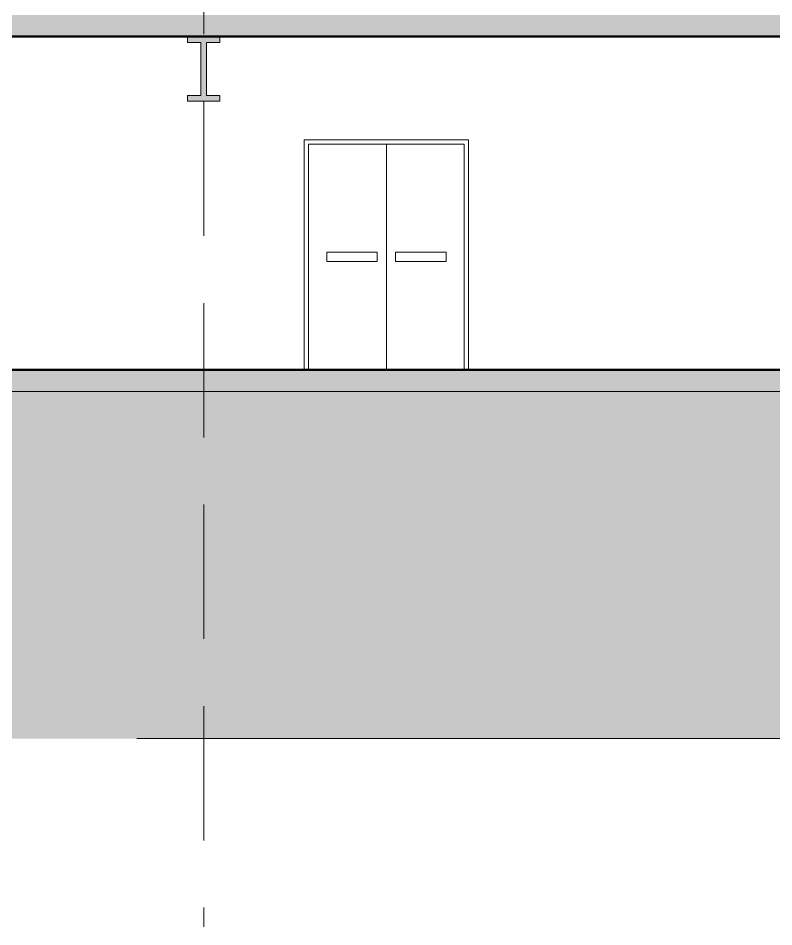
# Model space of a CAD drawing. Header units: millimetres. Extents: x 1135 to 1350, y 205 to 283.
# Drawn here: x 1185.27 to 1192.3, y 205.12 to 213.57 of the extents above; entities that cross this region are included whole.
import ezdxf

# ---------------------------------------------------------------- set-up
doc = ezdxf.new("R2010")
doc.units = ezdxf.units.MM
doc.header["$LTSCALE"] = 10
doc.linetypes.add('DASHED2', pattern=[0.375, 0.25, -0.125])
for name, color, linetype, lineweight in [('CINZA', 252, 'Continuous', 13), ('cinza 03', 252, 'Continuous', 13), ('HACHT', 90, 'Continuous', 9), ('linha estutura', 252, 'Continuous', 13), ('PAREDES 2', 50, 'Continuous', 50), ('pn 02', 16, 'Continuous', 20), ('PN-01', 90, 'Continuous', 13)]:
    doc.layers.add(name, color=color, linetype=linetype, lineweight=lineweight)

msp = doc.modelspace()

# ---------------------------------------------------------------- hatches: boundary and pattern name
at = {"layer": 'CINZA'}
h = msp.add_hatch(dxfattribs=at)
h.set_pattern_fill('SOLO2', color=256, style=0)
h.set_pattern_definition([(45, (0, 0.1), (0.2, 0.6), [0.56568542, -0.56568542]), (45, (0.1, 0), (0.2, 0.6), [0.56568542, -0.56568542]), (315, (0.2, 0), (0.6, 0.2), [0.2828427, -0.2828427]), (315, (0.3, 0.1), (0.6, 0.2), [0.2828427, -0.2828427]), (315, (0.4, 0.2), (0.6, 0.2), [0.2828427, -0.2828427]), (315, (0.5, 0.3), (0.6, 0.2), [0.2828427, -0.2828427])])
h.paths.add_polyline_path([(1136.168, 220.7), (1136.168, 218.2034), (1143.19, 218.2034), (1143.19, 206.8702), (1150.9934, 206.8702), (1150.9934, 208.3567), (1150.5535, 208.3567), (1150.5535, 209.9795), (1150.9934, 209.9795), (1150.9934, 210.3), (1145.8684, 210.3), (1145.8684, 213.6), (1145.8684, 216.9), (1145.8684, 220.2), (1150.8684, 220.2), (1150.8684, 220.7)])
h.paths.add_polyline_path([(1145.6697, 209.9803), (1146.5495, 209.9803), (1146.5495, 208.3575), (1145.6697, 208.3575)], flags=16)
h.paths.add_polyline_path([(1156.9934, 206.8702), (1156.9934, 208.3567), (1156.5535, 208.3567), (1156.5535, 209.9795), (1156.9934, 209.9795), (1156.9934, 210.1), (1150.9934, 210.1), (1150.9934, 209.9795), (1151.4333, 209.9795), (1151.4333, 208.3567), (1150.9934, 208.3567), (1150.9934, 206.8702)])
h.paths.add_polyline_path([(1162.9934, 206.8702), (1162.9934, 208.3567), (1162.5535, 208.3567), (1162.5535, 209.9795), (1162.9934, 209.9795), (1162.9934, 210.1), (1156.9934, 210.1), (1156.9934, 209.9795), (1157.4333, 209.9795), (1157.4333, 208.3567), (1156.9934, 208.3567), (1156.9934, 206.8702)])
h.paths.add_polyline_path([(1163.4333, 208.3567), (1162.9934, 208.3567), (1162.9934, 206.8702), (1168.9934, 206.8702), (1168.9934, 208.3567), (1168.5535, 208.3567), (1168.5535, 209.9795), (1168.9934, 209.9795), (1168.9934, 210.1), (1162.9934, 210.1), (1162.9934, 209.9795), (1163.4333, 209.9795)])
h.paths.add_polyline_path([(1174.9934, 206.8702), (1174.9934, 208.3567), (1174.5535, 208.3567), (1174.5535, 209.9795), (1174.9934, 209.9795), (1174.9934, 210.1), (1168.9934, 210.1), (1168.9934, 209.9795), (1169.4333, 209.9795), (1169.4333, 208.3567), (1168.9934, 208.3567), (1168.9934, 206.8702)])
h.paths.add_polyline_path([(1180.9934, 206.8702), (1180.9934, 208.3567), (1180.5535, 208.3567), (1180.5535, 209.9795), (1180.9934, 209.9795), (1180.9934, 210.1), (1174.9934, 210.1), (1174.9934, 209.9795), (1175.4333, 209.9795), (1175.4333, 208.3567), (1174.9934, 208.3567), (1174.9934, 206.8702)])
h.paths.add_polyline_path([(1186.9934, 206.8702), (1186.9934, 210.1), (1180.9934, 210.1), (1180.9934, 209.9795), (1181.4333, 209.9795), (1181.4333, 208.3567), (1180.9934, 208.3567), (1180.9934, 206.8702)])
at = {"layer": 'cinza 03'}
h = msp.add_hatch(dxfattribs=at)
h.set_pattern_fill('SOLO2', color=256, style=0)
h.set_pattern_definition([(45, (759.0659, 189.21928), (0.2, 0.6), [0.5656854, -0.5656854]), (45, (759.1659, 189.11928), (0.2, 0.6), [0.5656854, -0.5656854]), (315, (759.2659, 189.1193), (0.6, 0.2), [0.2828427, -0.2828427]), (315, (759.3659, 189.2193), (0.6, 0.2), [0.2828427, -0.2828427]), (315, (759.4659, 189.3193), (0.6, 0.2), [0.2828427, -0.2828427]), (315, (759.5659, 189.4193), (0.6, 0.2), [0.2828427, -0.2828427])])
h.paths.add_polyline_path([(1192.5535, 209.9795), (1192.9934, 209.9795), (1192.9934, 210.1), (1186.9934, 210.1), (1186.9934, 206.8702), (1192.9934, 206.8702), (1192.9934, 208.3567), (1192.5535, 208.3567)])
h.paths.add_polyline_path([(1198.5535, 209.9795), (1198.9934, 209.9795), (1198.9934, 210.1), (1192.9934, 210.1), (1192.9934, 209.9795), (1193.4333, 209.9795), (1193.4333, 208.3567), (1192.9934, 208.3567), (1192.9934, 206.8702), (1198.9934, 206.8702), (1198.9934, 208.3567), (1198.5535, 208.3567)])
h.paths.add_polyline_path([(1204.9934, 208.3567), (1204.5535, 208.3567), (1204.5535, 209.9795), (1204.9934, 209.9795), (1204.9934, 210.1), (1198.9934, 210.1), (1198.9934, 209.9795), (1199.4333, 209.9795), (1199.4333, 208.3567), (1198.9934, 208.3567), (1198.9934, 206.8702), (1204.9934, 206.8702)])
h.paths.add_polyline_path([(1210.9934, 208.3567), (1210.5535, 208.3567), (1210.5535, 209.9795), (1210.9934, 209.9795), (1210.9934, 210.1), (1204.9934, 210.1), (1204.9934, 209.9795), (1205.4333, 209.9795), (1205.4333, 208.3567), (1204.9934, 208.3567), (1204.9934, 206.8702), (1210.9934, 206.8702)])
h.paths.add_polyline_path([(1216.9934, 208.3567), (1216.5535, 208.3567), (1216.5535, 209.9795), (1216.9934, 209.9795), (1216.9934, 210.1), (1210.9934, 210.1), (1210.9934, 209.9795), (1211.4333, 209.9795), (1211.4333, 208.3567), (1210.9934, 208.3567), (1210.9934, 206.8702), (1216.9934, 206.8702)])
h.paths.add_polyline_path([(1222.9934, 208.3567), (1222.5535, 208.3567), (1222.5535, 209.9795), (1222.9934, 209.9795), (1222.9934, 210.1), (1216.9934, 210.1), (1216.9934, 209.9795), (1217.4333, 209.9795), (1217.4333, 208.3567), (1216.9934, 208.3567), (1216.9934, 206.8702), (1222.9934, 206.8702)])
h.paths.add_polyline_path([(1228.9934, 208.3567), (1228.5535, 208.3567), (1228.5535, 209.9795), (1228.9934, 209.9795), (1228.9934, 210.1), (1222.9934, 210.1), (1222.9934, 209.9795), (1223.4333, 209.9795), (1223.4333, 208.3567), (1222.9934, 208.3567), (1222.9934, 206.8702), (1228.9934, 206.8702)])
h.paths.add_polyline_path([(1235.4434, 210.1), (1228.9934, 210.1), (1228.9934, 209.9795), (1229.4333, 209.9795), (1229.4333, 208.3567), (1228.9934, 208.3567), (1228.9934, 206.8702), (1235.4434, 206.8702)])
h.paths.add_polyline_path([(1235.4434, 220.7), (1229.1184, 220.7), (1229.1184, 220.2), (1235.4434, 220.2)])
at = {"layer": 'HACHT'}
h = msp.add_hatch(color=256, dxfattribs=at)
h.paths.add_polyline_path([(1186.9934, 216.9), (1186.9934, 216.7), (1187.1434, 216.7), (1192.9934, 216.7), (1192.9934, 216.9)])
h.paths.add_polyline_path([(1180.9934, 216.9), (1180.9934, 216.7), (1181.1434, 216.7), (1186.9934, 216.7), (1186.9934, 216.9)])
h.paths.add_polyline_path([(1186.9934, 213.4), (1186.9934, 213.6), (1180.9934, 213.6), (1180.9934, 213.4)])
h.paths.add_polyline_path([(1186.9934, 213.6), (1186.9934, 213.4), (1192.9934, 213.4), (1192.9934, 213.6)])
h.paths.add_polyline_path([(1180.2088, 213.6), (1180.2088, 213.4), (1180.9934, 213.4), (1180.9934, 213.6)])
h.paths.add_polyline_path([(1180.2088, 216.9), (1180.2088, 216.7), (1180.9934, 216.7), (1180.9934, 216.9)])
h.paths.add_polyline_path([(1174.9934, 216.9), (1174.9934, 216.7), (1175.1434, 216.7), (1179.6588, 216.7), (1179.6588, 216.9)])
h.paths.add_polyline_path([(1174.9934, 213.6), (1174.9934, 213.4), (1179.6588, 213.4), (1179.6588, 213.6)])
msp.add_hatch(color=256, dxfattribs=at).paths.add_polyline_path([(1186.8434, 212.8525), (1186.8434, 212.7991), (1187.1434, 212.7991), (1187.1434, 212.8525), (1187.0201, 212.8525), (1187.0201, 213.3466), (1187.1434, 213.3466), (1187.1434, 213.4), (1186.8434, 213.4), (1186.8434, 213.3466), (1186.9667, 213.3466), (1186.9667, 212.8525)])
at = {"layer": 'PN-01'}
h = msp.add_hatch(color=256, dxfattribs=at)
h.paths.add_polyline_path([(1168.9934, 210.3), (1162.9934, 210.3), (1162.9934, 210.1), (1168.9934, 210.1)])
h.paths.add_polyline_path([(1174.9934, 210.3), (1168.9934, 210.3), (1168.9934, 210.1), (1174.9934, 210.1)])
h.paths.add_polyline_path([(1180.9934, 210.3), (1174.9934, 210.3), (1174.9934, 210.1), (1180.9934, 210.1)])
h.paths.add_polyline_path([(1186.9934, 210.3), (1180.9934, 210.3), (1180.9934, 210.1), (1186.9934, 210.1)])
h = msp.add_hatch(color=256, dxfattribs=at)
h.paths.add_polyline_path([(1192.9934, 210.3), (1186.9934, 210.3), (1186.9934, 210.1), (1192.9934, 210.1)])
h.paths.add_polyline_path([(1198.9934, 210.3), (1192.9934, 210.3), (1192.9934, 210.1), (1198.9934, 210.1)])
h.paths.add_polyline_path([(1204.9934, 210.3), (1198.9934, 210.3), (1198.9934, 210.1), (1204.9934, 210.1)])
h.paths.add_polyline_path([(1210.9934, 210.3), (1204.9934, 210.3), (1204.9934, 210.1), (1210.9934, 210.1)])

# ---------------------------------------------------------------- linework, layer by layer
at = {"layer": 'HACHT'}
for p, q in [((1188.6934, 212.4), (1188.6934, 210.3)), ((1186.3702, 206.8702), (1241.4182, 206.8702))]:
    msp.add_line(p, q, dxfattribs=at)
for points in [[(1188.1376, 211.3944), (1188.6084, 211.3944), (1188.6084, 211.3073), (1188.1376, 211.3073)], [(1189.2491, 211.3944), (1188.7783, 211.3944), (1188.7783, 211.3073), (1189.2491, 211.3073)]]:
    msp.add_lwpolyline(points, close=True, dxfattribs=at)
at = {"layer": 'linha estutura', "linetype": 'DASHED2', "ltscale": 0.5}
msp.add_line((1186.9934, 265.2971), (1186.9934, 205.1185), dxfattribs=at)
at = {"layer": 'PAREDES 2'}
for p, q in [((1180.2088, 213.4), (1209.8472, 213.4)), ((1145.8684, 210.3), (1236.5023, 210.3))]:
    msp.add_line(p, q, dxfattribs=at)
at = {"layer": 'pn 02'}
for p, q in [((1187.9284, 212.44), (1187.9284, 210.3)), ((1187.9284, 212.44), (1189.4584, 212.44)), ((1189.4584, 212.44), (1189.4584, 210.3)), ((1187.9684, 212.4), (1187.9684, 210.3)), ((1187.9684, 212.4), (1189.4184, 212.4)), ((1189.4184, 212.4), (1189.4184, 210.3))]:
    msp.add_line(p, q, dxfattribs=at)
at = {"layer": 'pn 02', "linetype": 'Continuous'}
msp.add_lwpolyline([(1186.8434, 212.8525), (1186.8434, 212.7991), (1187.1434, 212.7991), (1187.1434, 212.8525), (1187.0201, 212.8525), (1187.0201, 213.3466), (1187.1434, 213.3466), (1187.1434, 213.4), (1186.8434, 213.4), (1186.8434, 213.3466), (1186.9667, 213.3466), (1186.9667, 212.8525)], close=True, dxfattribs=at)
at = {"layer": 'PN-01'}
msp.add_line((1145.8684, 210.1), (1236.7523, 210.1), dxfattribs=at)

doc.saveas('drawing.dxf')
